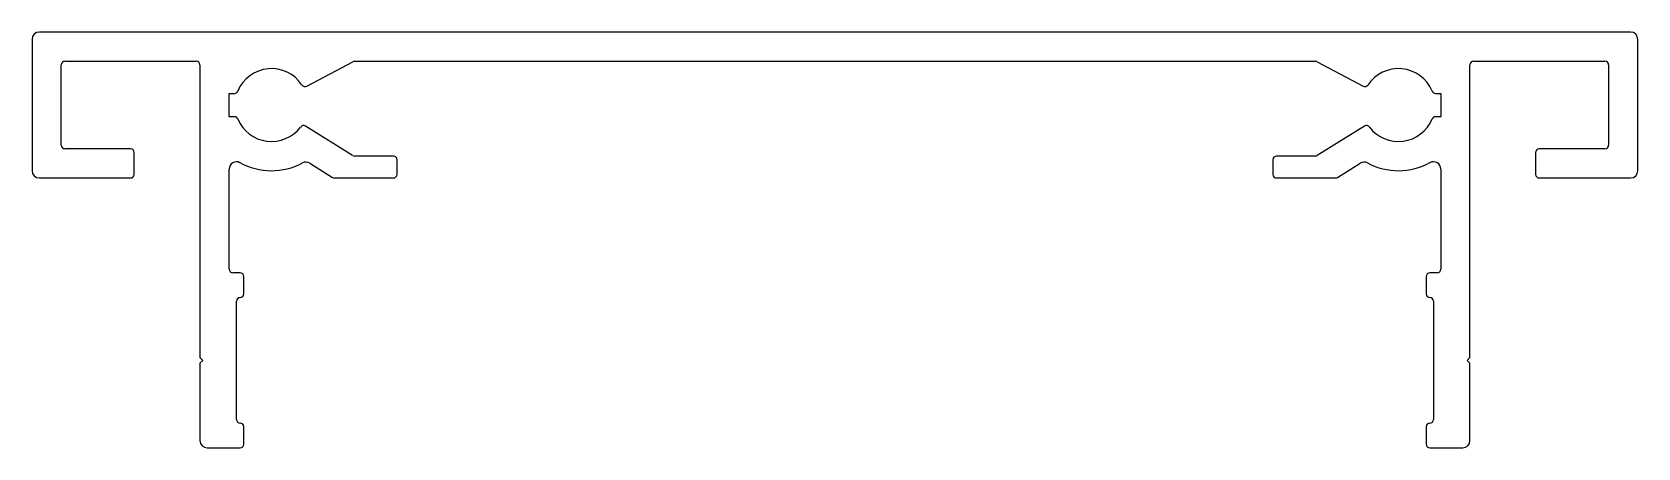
# Model space of a CAD drawing. Extents: x 3022 to 3132, y 1143 to 1172.
import ezdxf

# ---------------------------------------------------------------- set-up
doc = ezdxf.new("R2010")
doc.units = 0
doc.layers.get('0').update_dxf_attribs({"linetype": 'CONTINUOUS'})

msp = doc.modelspace()

# ---------------------------------------------------------------- linework, layer by layer
for p, q in [((3131.56, 1171.9), (3022.56, 1171.9)), ((3022.06, 1171.4), (3022.06, 1162.4)), ((3132.06, 1162.4), (3132.06, 1171.4)), ((3024.06, 1164.15), (3024.06, 1169.65)), ((3024.31, 1169.9), (3033.31, 1169.9)), ((3033.56, 1169.65), (3033.56, 1149.6)), ((3040.88, 1168.19), (3044.03, 1169.87)), ((3044.15, 1169.9), (3109.98, 1169.9)), ((3110.1, 1169.87), (3113.25, 1168.19)), ((3120.56, 1149.6), (3120.56, 1169.65)), ((3120.81, 1169.9), (3129.81, 1169.9)), ((3130.06, 1169.65), (3130.06, 1164.15)), ((3035.56, 1166.1), (3035.56, 1167.7)), ((3035.56, 1167.7), (3035.92, 1167.7)), ((3118.2, 1167.7), (3118.56, 1167.7)), ((3118.56, 1167.7), (3118.56, 1166.1)), ((3035.92, 1166.1), (3035.56, 1166.1)), ((3118.56, 1166.1), (3118.2, 1166.1)), ((3044.02, 1163.44), (3040.79, 1165.45)), ((3113.34, 1165.45), (3110.1, 1163.44)), ((3028.81, 1163.9), (3024.31, 1163.9)), ((3129.81, 1163.9), (3125.31, 1163.9)), ((3029.06, 1162.15), (3029.06, 1163.65)), ((3041.08, 1162.91), (3042.65, 1161.94)), ((3046.81, 1163.4), (3044.16, 1163.4)), ((3047.06, 1162.15), (3047.06, 1163.15)), ((3107.06, 1163.15), (3107.06, 1162.15)), ((3109.97, 1163.4), (3107.31, 1163.4)), ((3111.48, 1161.94), (3113.04, 1162.91)), ((3125.06, 1163.65), (3125.06, 1162.15)), ((3022.56, 1161.9), (3028.81, 1161.9)), ((3035.56, 1155.65), (3035.56, 1162.51)), ((3042.78, 1161.9), (3046.81, 1161.9)), ((3107.31, 1161.9), (3111.35, 1161.9)), ((3118.56, 1162.51), (3118.56, 1155.65)), ((3125.31, 1161.9), (3131.56, 1161.9)), ((3036.31, 1155.4), (3035.81, 1155.4)), ((3036.56, 1153.95), (3036.56, 1155.15)), ((3117.56, 1155.15), (3117.56, 1153.95)), ((3118.31, 1155.4), (3117.81, 1155.4)), ((3036.06, 1145.35), (3036.06, 1153.45)), ((3118.06, 1153.45), (3118.06, 1145.35)), ((3033.56, 1149.6), (3033.76, 1149.4)), ((3120.36, 1149.4), (3120.56, 1149.6)), ((3033.76, 1149.4), (3033.56, 1149.2)), ((3033.56, 1149.2), (3033.56, 1143.9)), ((3120.56, 1149.2), (3120.36, 1149.4)), ((3120.56, 1143.9), (3120.56, 1149.2)), ((3036.56, 1143.65), (3036.56, 1144.85)), ((3117.56, 1144.85), (3117.56, 1143.65)), ((3034.06, 1143.4), (3036.31, 1143.4)), ((3117.81, 1143.4), (3120.06, 1143.4))]:
    msp.add_line(p, q)
for centre, radius, start, end in [((3022.56, 1171.4), 0.5, 90, 180), ((3131.56, 1171.4), 0.5, 0, 90), ((3024.31, 1169.65), 0.25, 90, 180), ((3033.31, 1169.65), 0.25, 0, 90), ((3038.46, 1166.9), 2.5, 33.306, 157.5536), ((3044.15, 1169.65), 0.25, 90, 118.0901), ((3109.98, 1169.65), 0.25, 61.9099, 90), ((3115.66, 1166.9), 2.5, 22.4464, 146.694), ((3120.81, 1169.65), 0.25, 90, 180), ((3129.81, 1169.65), 0.25, 0, 90), ((3040.76, 1168.41), 0.25, 213.306, 298.0901), ((3113.36, 1168.41), 0.25, 241.9099, 326.694), ((3035.92, 1167.95), 0.25, 270, 337.5536), ((3118.2, 1167.95), 0.25, 202.4464, 270), ((3035.92, 1165.85), 0.25, 22.4464, 90), ((3118.2, 1165.85), 0.25, 90, 157.5536), ((3038.46, 1166.9), 2.5, 202.4464, 322.8742), ((3040.66, 1165.24), 0.25, 58.0901, 142.8742), ((3113.47, 1165.24), 0.25, 37.1258, 121.9099), ((3115.66, 1166.9), 2.5, 217.1258, 337.5536), ((3024.31, 1164.15), 0.25, 180, 270), ((3028.81, 1163.65), 0.25, 0, 90), ((3125.31, 1163.65), 0.25, 90, 180), ((3129.81, 1164.15), 0.25, 270, 360), ((3036.06, 1162.51), 0.5, 61.3146, 180), ((3038.46, 1166.9), 4.5, 241.3146, 298.0901), ((3040.82, 1162.49), 0.5, 58.0901, 118.0901), ((3044.16, 1163.65), 0.25, 238.0901, 270), ((3046.81, 1163.15), 0.25, 0, 90), ((3107.31, 1163.15), 0.25, 90, 180), ((3109.97, 1163.65), 0.25, 270, 301.9099), ((3113.31, 1162.49), 0.5, 61.9099, 121.9099), ((3115.66, 1166.9), 4.5, 241.9099, 298.6854), ((3118.06, 1162.51), 0.5, 0, 118.6854), ((3022.56, 1162.4), 0.5, 180, 270), ((3028.81, 1162.15), 0.25, 270, 360), ((3042.78, 1162.15), 0.25, 238.0901, 270), ((3046.81, 1162.15), 0.25, 270, 360), ((3107.31, 1162.15), 0.25, 180, 270), ((3111.35, 1162.15), 0.25, 270, 301.9099), ((3125.31, 1162.15), 0.25, 180, 270), ((3131.56, 1162.4), 0.5, 270, 360), ((3035.81, 1155.65), 0.25, 180, 270), ((3036.31, 1155.15), 0.25, 0, 90), ((3117.81, 1155.15), 0.25, 90, 180), ((3118.31, 1155.65), 0.25, 270, 360), ((3036.31, 1153.95), 0.25, 270, 0), ((3117.81, 1153.95), 0.25, 180, 270), ((3036.31, 1153.45), 0.25, 90, 180), ((3117.81, 1153.45), 0.25, 0, 90), ((3036.31, 1145.35), 0.25, 180, 270), ((3117.81, 1145.35), 0.25, 270, 360), ((3036.31, 1144.85), 0.25, 0, 90), ((3117.81, 1144.85), 0.25, 90, 180), ((3034.06, 1143.9), 0.5, 180, 270), ((3036.31, 1143.65), 0.25, 270, 360), ((3117.81, 1143.65), 0.25, 180, 270), ((3120.06, 1143.9), 0.5, 270, 360)]:
    msp.add_arc(centre, radius, start, end)

doc.saveas('drawing.dxf')
